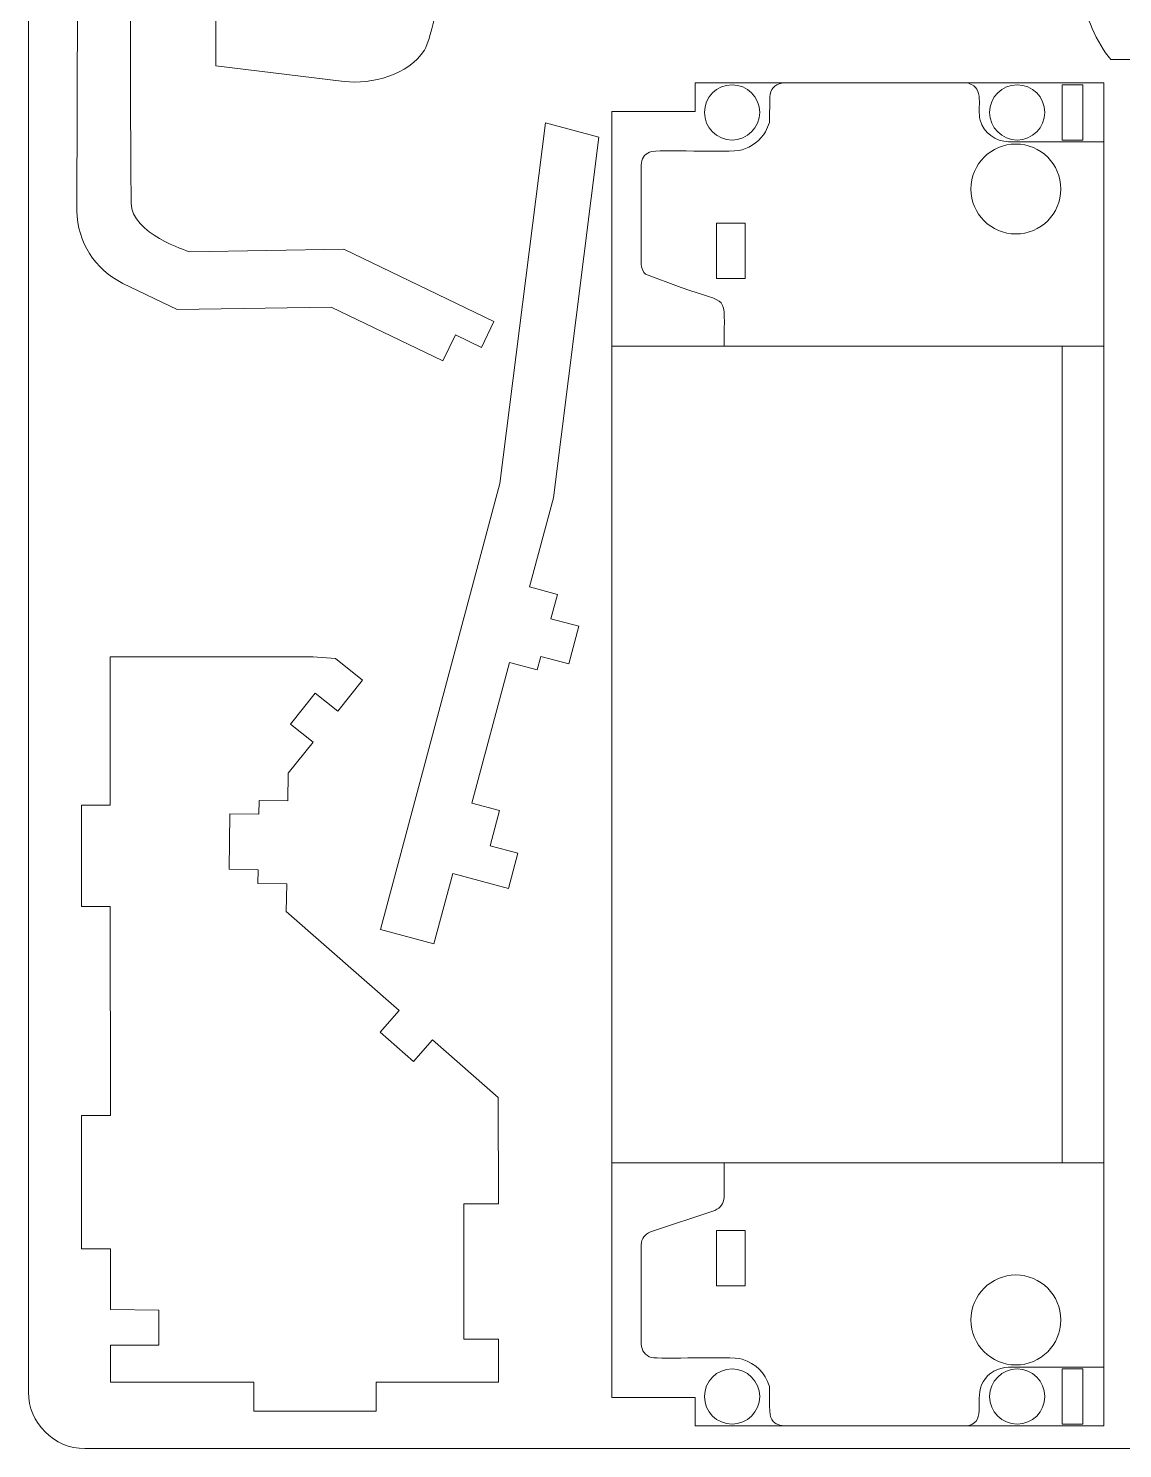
# Model space of a CAD drawing. Header units: centimetres. Extents: x -37.7 to 20.3, y -13.5 to 74.5.
# Drawn here: x -37.66 to -27.98, y -13.54 to -0.98 of the extents above; entities that cross this region are included whole.
import ezdxf

# ---------------------------------------------------------------- set-up
doc = ezdxf.new("R2010")
doc.units = ezdxf.units.CM
doc.header["$MEASUREMENT"] = 0
doc.layers.add('Camada 1', color=7, linetype='Continuous')

msp = doc.modelspace()

# ---------------------------------------------------------------- linework, layer by layer
at = {"layer": 'Camada 1', "color": 175, "lineweight": 20}
msp.add_open_spline([(-37.16006, 30.46292), (-37.43505, 30.46292), (-37.66006, 30.23792), (-37.66006, 29.96291), (-37.66006, 29.96291), (-37.66006, 29.96291), (-37.66006, -13.0371), (-37.66006, -13.0371), (-37.66006, -13.0371), (-37.66006, -13.3121), (-37.43505, -13.5371), (-37.16006, -13.5371), (-37.16006, -13.5371), (-37.16006, -13.5371), (-9.16005, -13.5371), (-9.16005, -13.5371), (-9.16005, -13.5371), (-8.88506, -13.5371), (-8.66006, -13.3121), (-8.66006, -13.0371), (-8.66006, -13.0371), (-8.66006, -13.0371), (-8.66006, 29.96291), (-8.66006, 29.96291), (-8.66006, 29.96291), (-8.66006, 30.23792), (-8.88506, 30.46292), (-9.16005, 30.46292)], degree=3, knots=[0, 0, 0, 0, 0.125, 0.125, 0.125, 0.125, 0.25, 0.25, 0.25, 0.25, 0.375, 0.375, 0.375, 0.375, 0.5, 0.5, 0.5, 0.5, 0.625, 0.625, 0.625, 0.625, 0.75, 0.75, 0.75, 0.75, 1, 1, 1, 1], dxfattribs=at)
at = {"layer": 'Camada 1', "lineweight": 9}
for points, knots in [([(-36.72055, 4.92664), (-36.65536, 5.25953), (-36.34038, 5.83643), (-36.17587, 6.17799), (-36.17587, 6.17799), (-36.17587, 6.17799), (-36.29066, 6.23329), (-36.29066, 6.23329), (-36.29066, 6.23329), (-36.29066, 6.23329), (-36.18007, 6.4629), (-36.18007, 6.4629), (-36.18007, 6.4629), (-36.18007, 6.4629), (-36.40969, 6.57349), (-36.40969, 6.57349), (-36.40969, 6.57349), (-36.40969, 6.57349), (-36.52028, 6.34388), (-36.52028, 6.34388), (-36.52028, 6.34388), (-36.52028, 6.34388), (-36.63509, 6.39917), (-36.63509, 6.39917), (-36.63509, 6.39917), (-36.83567, 5.98162), (-37.19855, 5.34684), (-37.20954, 4.91434), (-37.20954, 4.91434), (-37.20954, 4.91434), (-37.23138, -2.59402), (-37.23138, -2.59402), (-37.23138, -2.59402), (-37.22411, -2.87718), (-37.0764, -3.10867), (-36.82455, -3.23795), (-36.82455, -3.23795), (-36.82455, -3.23795), (-36.3458, -3.46854), (-36.3458, -3.46854), (-36.3458, -3.46854), (-36.3458, -3.46854), (-34.98309, -3.44595), (-34.98309, -3.44595), (-34.98309, -3.44595), (-34.98309, -3.44595), (-33.99465, -3.92203), (-33.99465, -3.92203), (-33.99465, -3.92203), (-33.99465, -3.92203), (-33.88406, -3.69241), (-33.88406, -3.69241), (-33.88406, -3.69241), (-33.88406, -3.69241), (-33.65444, -3.803), (-33.65444, -3.803), (-33.65444, -3.803), (-33.65444, -3.803), (-33.54385, -3.57339), (-33.54385, -3.57339), (-33.54385, -3.57339), (-33.54385, -3.57339), (-34.87074, -2.9343), (-34.87074, -2.9343), (-34.87074, -2.9343), (-34.87074, -2.9343), (-36.23344, -2.95688), (-36.23344, -2.95688), (-36.23344, -2.95688), (-36.25718, -2.95153), (-36.74836, -2.79495), (-36.75175, -2.52815), (-36.75175, -2.52815), (-36.76247, -1.68642), (-36.76629, 4.49718), (-36.72055, 4.92664)], [0, 0, 0, 0, 0.05, 0.05, 0.05, 0.05, 0.1, 0.1, 0.1, 0.1, 0.15, 0.15, 0.15, 0.15, 0.2, 0.2, 0.2, 0.2, 0.25, 0.25, 0.25, 0.25, 0.3, 0.3, 0.3, 0.3, 0.35, 0.35, 0.35, 0.35, 0.4, 0.4, 0.4, 0.4, 0.45, 0.45, 0.45, 0.45, 0.5, 0.5, 0.5, 0.5, 0.55, 0.55, 0.55, 0.55, 0.6, 0.6, 0.6, 0.6, 0.65, 0.65, 0.65, 0.65, 0.7, 0.7, 0.7, 0.7, 0.75, 0.75, 0.75, 0.75, 0.8, 0.8, 0.8, 0.8, 0.85, 0.85, 0.85, 0.85, 0.9, 0.9, 0.9, 0.9, 1, 1, 1, 1]), ([(-28.36685, -0.68434), (-28.30372, -0.87036), (-28.21841, -1.10814), (-28.08901, -1.25779), (-28.08901, -1.25779), (-28.08901, -1.25779), (-26.09418, -1.2587), (-26.09418, -1.2587), (-26.09418, -1.2587), (-26.09418, -1.2587), (-26.0765, 3.65714), (-26.0765, 3.65714), (-26.0765, 3.65714), (-26.0765, 3.65714), (-26.99491, 3.66048), (-26.99491, 3.66048), (-26.99491, 3.66048), (-26.99491, 3.66048), (-26.99583, 3.40743), (-26.99583, 3.40743), (-26.99583, 3.40743), (-26.99583, 3.40743), (-27.66085, 3.40988), (-27.66085, 3.40988), (-27.66085, 3.40988), (-27.66085, 3.40988), (-27.65991, 3.66293), (-27.65991, 3.66293), (-27.65991, 3.66293), (-27.65991, 3.66293), (-29.65493, 3.67025), (-29.65493, 3.67025), (-29.65493, 3.67025), (-29.65493, 3.67025), (-29.65585, 3.41721), (-29.65585, 3.41721), (-29.65585, 3.41721), (-29.65585, 3.41721), (-30.32086, 3.41965), (-30.32086, 3.41965), (-30.32086, 3.41965), (-30.32086, 3.41965), (-30.31993, 3.6727), (-30.31993, 3.6727), (-30.31993, 3.6727), (-30.31993, 3.6727), (-32.31495, 3.68004), (-32.31495, 3.68004), (-32.31495, 3.68004), (-32.31495, 3.68004), (-32.31588, 3.42699), (-32.31588, 3.42699), (-32.31588, 3.42699), (-32.31588, 3.42699), (-32.98088, 3.42943), (-32.98088, 3.42943), (-32.98088, 3.42943), (-32.98088, 3.42943), (-32.97996, 3.68248), (-32.97996, 3.68248), (-32.97996, 3.68248), (-32.97996, 3.68248), (-34.97498, 3.68982), (-34.97498, 3.68982), (-34.97498, 3.68982), (-34.97498, 3.68982), (-34.9759, 3.43677), (-34.9759, 3.43677), (-34.9759, 3.43677), (-34.9759, 3.43677), (-35.64089, 3.43921), (-35.64089, 3.43921), (-35.64089, 3.43921), (-35.64089, 3.43921), (-35.63998, 3.69226), (-35.63998, 3.69226), (-35.63998, 3.69226), (-35.63998, 3.69226), (-36.25437, 3.6947), (-36.25437, 3.6947), (-36.25437, 3.6947), (-36.25437, 3.6947), (-36.25437, 2.96591), (-36.25437, 2.96591), (-36.25437, 2.96591), (-36.25437, 2.96591), (-36.00132, 2.9648), (-36.00132, 2.9648), (-36.00132, 2.9648), (-36.00132, 2.9648), (-36.00132, 2.77844), (-36.00132, 2.77844), (-36.00132, 2.77844), (-36.00132, 2.77844), (-35.51546, 2.77844), (-35.51546, 2.77844), (-35.51546, 2.77844), (-35.51546, 2.77844), (-35.51546, 2.52539), (-35.51546, 2.52539), (-35.51546, 2.52539), (-35.51546, 2.52539), (-36.00132, 2.52539), (-36.00132, 2.52539), (-36.00132, 2.52539), (-36.00132, 2.52539), (-36.00132, 0.27626), (-36.00132, 0.27626), (-36.00132, 0.27626), (-36.00132, 0.27626), (-35.69766, 0.27626), (-35.69766, 0.27626), (-35.69766, 0.27626), (-35.69766, 0.27626), (-35.69766, 0.02335), (-35.69766, 0.02335), (-35.69766, 0.02335), (-35.69766, 0.02335), (-36.00132, 0.02335), (-36.00132, 0.02335), (-36.00132, 0.02335), (-36.00132, 0.02335), (-36.00132, -1.31407), (-36.00132, -1.31407), (-36.00132, -1.31407), (-36.00132, -1.31407), (-34.86889, -1.4528), (-34.86889, -1.4528), (-34.86889, -1.4528), (-34.61973, -1.47706), (-34.3028, -1.39653), (-34.15793, -1.17481), (-34.15793, -1.17481), (-34.02384, -0.96959), (-33.93692, 0.66006), (-32.60252, 0.82209), (-32.60252, 0.82209), (-32.60252, 0.82209), (-31.74867, 0.86667), (-31.74867, 0.86667), (-31.74867, 0.86667), (-31.19884, 0.88696), (-29.88159, 0.87787), (-29.38088, 0.71703), (-29.38088, 0.71703), (-28.72987, 0.50791), (-28.54282, -0.11572), (-28.36685, -0.68434)], [0, 0, 0, 0, 0.02631579, 0.02631579, 0.02631579, 0.02631579, 0.05263158, 0.05263158, 0.05263158, 0.05263158, 0.07894737, 0.07894737, 0.07894737, 0.07894737, 0.10526316, 0.10526316, 0.10526316, 0.10526316, 0.13157895, 0.13157895, 0.13157895, 0.13157895, 0.15789474, 0.15789474, 0.15789474, 0.15789474, 0.18421053, 0.18421053, 0.18421053, 0.18421053, 0.21052632, 0.21052632, 0.21052632, 0.21052632, 0.23684211, 0.23684211, 0.23684211, 0.23684211, 0.26315789, 0.26315789, 0.26315789, 0.26315789, 0.28947368, 0.28947368, 0.28947368, 0.28947368, 0.31578947, 0.31578947, 0.31578947, 0.31578947, 0.34210526, 0.34210526, 0.34210526, 0.34210526, 0.36842105, 0.36842105, 0.36842105, 0.36842105, 0.39473684, 0.39473684, 0.39473684, 0.39473684, 0.42105263, 0.42105263, 0.42105263, 0.42105263, 0.44736842, 0.44736842, 0.44736842, 0.44736842, 0.47368421, 0.47368421, 0.47368421, 0.47368421, 0.5, 0.5, 0.5, 0.5, 0.52631579, 0.52631579, 0.52631579, 0.52631579, 0.55263158, 0.55263158, 0.55263158, 0.55263158, 0.57894737, 0.57894737, 0.57894737, 0.57894737, 0.60526316, 0.60526316, 0.60526316, 0.60526316, 0.63157895, 0.63157895, 0.63157895, 0.63157895, 0.65789474, 0.65789474, 0.65789474, 0.65789474, 0.68421053, 0.68421053, 0.68421053, 0.68421053, 0.71052632, 0.71052632, 0.71052632, 0.71052632, 0.73684211, 0.73684211, 0.73684211, 0.73684211, 0.76315789, 0.76315789, 0.76315789, 0.76315789, 0.78947368, 0.78947368, 0.78947368, 0.78947368, 0.81578947, 0.81578947, 0.81578947, 0.81578947, 0.84210526, 0.84210526, 0.84210526, 0.84210526, 0.86842105, 0.86842105, 0.86842105, 0.86842105, 0.89473684, 0.89473684, 0.89473684, 0.89473684, 0.92105263, 0.92105263, 0.92105263, 0.92105263, 0.94736842, 0.94736842, 0.94736842, 0.94736842, 1, 1, 1, 1]), ([(-32.5, -13.08622), (-32.5, -13.08622), (-32.5, -1.71631), (-32.5, -1.71631), (-32.5, -1.71631), (-32.5, -1.71631), (-31.76567, -1.71631), (-31.76567, -1.71631), (-31.76567, -1.71631), (-31.76567, -1.71631), (-31.76567, -1.46541), (-31.76567, -1.46541), (-31.76567, -1.46541), (-31.76567, -1.46541), (-28.15161, -1.46541), (-28.15161, -1.46541), (-28.15161, -1.46541), (-28.15161, -1.46541), (-28.15165, -13.33699), (-28.15165, -13.33699), (-28.15165, -13.33699), (-28.15165, -13.33699), (-31.76567, -13.33712), (-31.76567, -13.33712), (-31.76567, -13.33712), (-31.76567, -13.33712), (-31.76567, -13.08622), (-31.76567, -13.08622), (-31.76567, -13.08622), (-31.76567, -13.08622), (-32.5, -13.08622), (-32.5, -13.08622)], [0, 0, 0, 0, 0.11111111, 0.11111111, 0.11111111, 0.11111111, 0.22222222, 0.22222222, 0.22222222, 0.22222222, 0.33333333, 0.33333333, 0.33333333, 0.33333333, 0.44444444, 0.44444444, 0.44444444, 0.44444444, 0.55555556, 0.55555556, 0.55555556, 0.55555556, 0.66666667, 0.66666667, 0.66666667, 0.66666667, 0.77777778, 0.77777778, 0.77777778, 0.77777778, 1, 1, 1, 1]), ([(-31.43777, -1.96952), (-31.57252, -1.96952), (-31.68177, -1.86027), (-31.68177, -1.72552), (-31.68177, -1.72552), (-31.68177, -1.59077), (-31.57252, -1.48152), (-31.43777, -1.48152), (-31.43777, -1.48152), (-31.30302, -1.48152), (-31.19377, -1.59077), (-31.19377, -1.72552), (-31.19377, -1.72552), (-31.19377, -1.86027), (-31.30302, -1.96952), (-31.43777, -1.96952)], [0, 0, 0, 0, 0.2, 0.2, 0.2, 0.2, 0.4, 0.4, 0.4, 0.4, 0.6, 0.6, 0.6, 0.6, 1, 1, 1, 1]), ([(-28.91668, -1.96952), (-29.05143, -1.96952), (-29.16068, -1.86027), (-29.16068, -1.72552), (-29.16068, -1.72552), (-29.16068, -1.59077), (-29.05143, -1.48152), (-28.91668, -1.48152), (-28.91668, -1.48152), (-28.78193, -1.48152), (-28.67268, -1.59077), (-28.67268, -1.72552), (-28.67268, -1.72552), (-28.67268, -1.86027), (-28.78193, -1.96952), (-28.91668, -1.96952)], [0, 0, 0, 0, 0.2, 0.2, 0.2, 0.2, 0.4, 0.4, 0.4, 0.4, 0.6, 0.6, 0.6, 0.6, 1, 1, 1, 1]), ([(-32.6154, -1.94405), (-32.6154, -1.94405), (-33.01748, -5.13379), (-33.01748, -5.13379), (-33.01748, -5.13379), (-33.01748, -5.13379), (-33.22808, -5.91974), (-33.22808, -5.91974), (-33.22808, -5.91974), (-33.22808, -5.91974), (-32.98179, -5.98573), (-32.98179, -5.98573), (-32.98179, -5.98573), (-32.98179, -5.98573), (-33.03958, -6.20138), (-33.03958, -6.20138), (-33.03958, -6.20138), (-33.03958, -6.20138), (-32.79328, -6.26737), (-32.79328, -6.26737), (-32.79328, -6.26737), (-32.79328, -6.26737), (-32.88274, -6.60123), (-32.88274, -6.60123), (-32.88274, -6.60123), (-32.88274, -6.60123), (-33.12903, -6.53524), (-33.12903, -6.53524), (-33.12903, -6.53524), (-33.12903, -6.53524), (-33.16071, -6.65345), (-33.16071, -6.65345), (-33.16071, -6.65345), (-33.16071, -6.65345), (-33.40699, -6.58746), (-33.40699, -6.58746), (-33.40699, -6.58746), (-33.40699, -6.58746), (-33.74036, -7.8316), (-33.74036, -7.8316), (-33.74036, -7.8316), (-33.74036, -7.8316), (-33.49407, -7.89759), (-33.49407, -7.89759), (-33.49407, -7.89759), (-33.49407, -7.89759), (-33.57742, -8.20863), (-33.57742, -8.20863), (-33.57742, -8.20863), (-33.57742, -8.20863), (-33.33112, -8.27463), (-33.33112, -8.27463), (-33.33112, -8.27463), (-33.33112, -8.27463), (-33.41447, -8.58567), (-33.41447, -8.58567), (-33.41447, -8.58567), (-33.41447, -8.58567), (-33.90705, -8.45368), (-33.90705, -8.45368), (-33.90705, -8.45368), (-33.90705, -8.45368), (-34.07373, -9.07575), (-34.07373, -9.07575), (-34.07373, -9.07575), (-34.07373, -9.07575), (-34.5466, -8.94904), (-34.5466, -8.94904), (-34.5466, -8.94904), (-34.5466, -8.94904), (-33.49036, -5.00709), (-33.49036, -5.00709), (-33.49036, -5.00709), (-33.49036, -5.00709), (-33.08827, -1.81734), (-33.08827, -1.81734), (-33.08827, -1.81734), (-33.08827, -1.81734), (-32.6154, -1.94405), (-32.6154, -1.94405)], [0, 0, 0, 0, 0.04761905, 0.04761905, 0.04761905, 0.04761905, 0.0952381, 0.0952381, 0.0952381, 0.0952381, 0.14285714, 0.14285714, 0.14285714, 0.14285714, 0.19047619, 0.19047619, 0.19047619, 0.19047619, 0.23809524, 0.23809524, 0.23809524, 0.23809524, 0.28571429, 0.28571429, 0.28571429, 0.28571429, 0.33333333, 0.33333333, 0.33333333, 0.33333333, 0.38095238, 0.38095238, 0.38095238, 0.38095238, 0.42857143, 0.42857143, 0.42857143, 0.42857143, 0.47619048, 0.47619048, 0.47619048, 0.47619048, 0.52380952, 0.52380952, 0.52380952, 0.52380952, 0.57142857, 0.57142857, 0.57142857, 0.57142857, 0.61904762, 0.61904762, 0.61904762, 0.61904762, 0.66666667, 0.66666667, 0.66666667, 0.66666667, 0.71428571, 0.71428571, 0.71428571, 0.71428571, 0.76190476, 0.76190476, 0.76190476, 0.76190476, 0.80952381, 0.80952381, 0.80952381, 0.80952381, 0.85714286, 0.85714286, 0.85714286, 0.85714286, 0.9047619, 0.9047619, 0.9047619, 0.9047619, 1, 1, 1, 1]), ([(-28.92818, -2.80005), (-29.14771, -2.80005), (-29.32569, -2.62207), (-29.32569, -2.40254), (-29.32569, -2.40254), (-29.32569, -2.18301), (-29.14771, -2.00503), (-28.92818, -2.00503), (-28.92818, -2.00503), (-28.70865, -2.00503), (-28.53067, -2.18301), (-28.53067, -2.40254), (-28.53067, -2.40254), (-28.53067, -2.62207), (-28.70865, -2.80005), (-28.92818, -2.80005)], [0, 0, 0, 0, 0.2, 0.2, 0.2, 0.2, 0.4, 0.4, 0.4, 0.4, 0.6, 0.6, 0.6, 0.6, 1, 1, 1, 1]), ([(-31.57678, -3.19357), (-31.57678, -3.19357), (-31.32177, -3.19357), (-31.32177, -3.19357), (-31.32177, -3.19357), (-31.32177, -3.19357), (-31.32177, -2.70355), (-31.32177, -2.70355), (-31.32177, -2.70355), (-31.32177, -2.70355), (-31.57678, -2.70355), (-31.57678, -2.70355), (-31.57678, -2.70355), (-31.57678, -2.70355), (-31.57678, -3.19357), (-31.57678, -3.19357)], [0, 0, 0, 0, 0.2, 0.2, 0.2, 0.2, 0.4, 0.4, 0.4, 0.4, 0.6, 0.6, 0.6, 0.6, 1, 1, 1, 1]), ([(-35.14103, -6.53693), (-35.14103, -6.53693), (-36.93648, -6.53768), (-36.93648, -6.53768), (-36.93648, -6.53768), (-36.93648, -6.53768), (-36.9361, -7.85034), (-36.9361, -7.85034), (-36.9361, -7.85034), (-36.9361, -7.85034), (-37.19108, -7.85041), (-37.19108, -7.85041), (-37.19108, -7.85041), (-37.19108, -7.85041), (-37.19082, -8.74457), (-37.19082, -8.74457), (-37.19082, -8.74457), (-37.19082, -8.74457), (-36.93584, -8.7445), (-36.93584, -8.7445), (-36.93584, -8.7445), (-36.93584, -8.7445), (-36.93531, -10.59197), (-36.93531, -10.59197), (-36.93531, -10.59197), (-36.93531, -10.59197), (-37.19029, -10.59222), (-37.19029, -10.59222), (-37.19029, -10.59222), (-37.19029, -10.59222), (-37.18969, -11.77161), (-37.18969, -11.77161), (-37.18969, -11.77161), (-37.18969, -11.77161), (-36.93472, -11.77148), (-36.93472, -11.77148), (-36.93472, -11.77148), (-36.93472, -11.77148), (-36.93444, -12.30849), (-36.93444, -12.30849), (-36.93444, -12.30849), (-36.93444, -12.30849), (-36.5057, -12.31437), (-36.5057, -12.31437), (-36.5057, -12.31437), (-36.5057, -12.31437), (-36.50554, -12.62393), (-36.50554, -12.62393), (-36.50554, -12.62393), (-36.50554, -12.62393), (-36.93429, -12.62415), (-36.93429, -12.62415), (-36.93429, -12.62415), (-36.93429, -12.62415), (-36.93413, -12.95088), (-36.93413, -12.95088), (-36.93413, -12.95088), (-36.93413, -12.95088), (-35.66802, -12.95072), (-35.66802, -12.95072), (-35.66802, -12.95072), (-35.66802, -12.95072), (-35.66783, -13.2057), (-35.66783, -13.2057), (-35.66783, -13.2057), (-35.66783, -13.2057), (-34.58571, -13.20485), (-34.58571, -13.20485), (-34.58571, -13.20485), (-34.58571, -13.20485), (-34.58591, -12.94989), (-34.58591, -12.94989), (-34.58591, -12.94989), (-34.58591, -12.94989), (-33.50379, -12.94917), (-33.50379, -12.94917), (-33.50379, -12.94917), (-33.50379, -12.94917), (-33.50392, -12.57017), (-33.50392, -12.57017), (-33.50392, -12.57017), (-33.50392, -12.57017), (-33.80989, -12.57033), (-33.80989, -12.57033), (-33.80989, -12.57033), (-33.80989, -12.57033), (-33.81051, -11.37431), (-33.81051, -11.37431), (-33.81051, -11.37431), (-33.81051, -11.37431), (-33.50454, -11.37416), (-33.50454, -11.37416), (-33.50454, -11.37416), (-33.50454, -11.37416), (-33.50506, -10.43368), (-33.50506, -10.43368), (-33.50506, -10.43368), (-33.50506, -10.43368), (-34.08601, -9.9242), (-34.08601, -9.9242), (-34.08601, -9.9242), (-34.08601, -9.9242), (-34.25412, -10.11591), (-34.25412, -10.11591), (-34.25412, -10.11591), (-34.25412, -10.11591), (-34.55049, -9.85602), (-34.55049, -9.85602), (-34.55049, -9.85602), (-34.55049, -9.85602), (-34.38238, -9.66431), (-34.38238, -9.66431), (-34.38238, -9.66431), (-34.38238, -9.66431), (-35.37945, -8.79053), (-35.37945, -8.79053), (-35.37945, -8.79053), (-35.37945, -8.79053), (-35.37601, -8.54584), (-35.37601, -8.54584), (-35.37601, -8.54584), (-35.37601, -8.54584), (-35.63054, -8.54236), (-35.63054, -8.54236), (-35.63054, -8.54236), (-35.63054, -8.54236), (-35.62859, -8.42004), (-35.62859, -8.42004), (-35.62859, -8.42004), (-35.62859, -8.42004), (-35.88433, -8.41644), (-35.88433, -8.41644), (-35.88433, -8.41644), (-35.88433, -8.41644), (-35.87751, -7.92685), (-35.87751, -7.92685), (-35.87751, -7.92685), (-35.87751, -7.92685), (-35.62176, -7.93031), (-35.62176, -7.93031), (-35.62176, -7.93031), (-35.62176, -7.93031), (-35.6203, -7.80789), (-35.6203, -7.80789), (-35.6203, -7.80789), (-35.6203, -7.80789), (-35.36535, -7.81151), (-35.36535, -7.81151), (-35.36535, -7.81151), (-35.36535, -7.81151), (-35.36238, -7.56659), (-35.36238, -7.56659), (-35.36238, -7.56659), (-35.36238, -7.56659), (-35.14294, -7.29253), (-35.14294, -7.29253), (-35.14294, -7.29253), (-35.14294, -7.29253), (-35.34256, -7.13316), (-35.34256, -7.13316), (-35.34256, -7.13316), (-35.34256, -7.13316), (-35.12351, -6.85878), (-35.12351, -6.85878), (-35.12351, -6.85878), (-35.12351, -6.85878), (-34.9239, -7.01815), (-34.9239, -7.01815), (-34.9239, -7.01815), (-34.9239, -7.01815), (-34.70485, -6.74376), (-34.70485, -6.74376), (-34.70485, -6.74376), (-34.70485, -6.74376), (-34.94395, -6.55288), (-34.94395, -6.55288), (-34.94395, -6.55288), (-34.94395, -6.55288), (-35.14103, -6.53693), (-35.14103, -6.53693)], [0, 0, 0, 0, 0.02173913, 0.02173913, 0.02173913, 0.02173913, 0.04347826, 0.04347826, 0.04347826, 0.04347826, 0.06521739, 0.06521739, 0.06521739, 0.06521739, 0.08695652, 0.08695652, 0.08695652, 0.08695652, 0.10869565, 0.10869565, 0.10869565, 0.10869565, 0.13043478, 0.13043478, 0.13043478, 0.13043478, 0.15217391, 0.15217391, 0.15217391, 0.15217391, 0.17391304, 0.17391304, 0.17391304, 0.17391304, 0.19565217, 0.19565217, 0.19565217, 0.19565217, 0.2173913, 0.2173913, 0.2173913, 0.2173913, 0.23913043, 0.23913043, 0.23913043, 0.23913043, 0.26086957, 0.26086957, 0.26086957, 0.26086957, 0.2826087, 0.2826087, 0.2826087, 0.2826087, 0.30434783, 0.30434783, 0.30434783, 0.30434783, 0.32608696, 0.32608696, 0.32608696, 0.32608696, 0.34782609, 0.34782609, 0.34782609, 0.34782609, 0.36956522, 0.36956522, 0.36956522, 0.36956522, 0.39130435, 0.39130435, 0.39130435, 0.39130435, 0.41304348, 0.41304348, 0.41304348, 0.41304348, 0.43478261, 0.43478261, 0.43478261, 0.43478261, 0.45652174, 0.45652174, 0.45652174, 0.45652174, 0.47826087, 0.47826087, 0.47826087, 0.47826087, 0.5, 0.5, 0.5, 0.5, 0.52173913, 0.52173913, 0.52173913, 0.52173913, 0.54347826, 0.54347826, 0.54347826, 0.54347826, 0.56521739, 0.56521739, 0.56521739, 0.56521739, 0.58695652, 0.58695652, 0.58695652, 0.58695652, 0.60869565, 0.60869565, 0.60869565, 0.60869565, 0.63043478, 0.63043478, 0.63043478, 0.63043478, 0.65217391, 0.65217391, 0.65217391, 0.65217391, 0.67391304, 0.67391304, 0.67391304, 0.67391304, 0.69565217, 0.69565217, 0.69565217, 0.69565217, 0.7173913, 0.7173913, 0.7173913, 0.7173913, 0.73913043, 0.73913043, 0.73913043, 0.73913043, 0.76086957, 0.76086957, 0.76086957, 0.76086957, 0.7826087, 0.7826087, 0.7826087, 0.7826087, 0.80434783, 0.80434783, 0.80434783, 0.80434783, 0.82608696, 0.82608696, 0.82608696, 0.82608696, 0.84782609, 0.84782609, 0.84782609, 0.84782609, 0.86956522, 0.86956522, 0.86956522, 0.86956522, 0.89130435, 0.89130435, 0.89130435, 0.89130435, 0.91304348, 0.91304348, 0.91304348, 0.91304348, 0.93478261, 0.93478261, 0.93478261, 0.93478261, 0.95652174, 0.95652174, 0.95652174, 0.95652174, 1, 1, 1, 1]), ([(-31.57678, -12.09894), (-31.57678, -12.09894), (-31.32177, -12.09894), (-31.32177, -12.09894), (-31.32177, -12.09894), (-31.32177, -12.09894), (-31.32177, -11.60892), (-31.32177, -11.60892), (-31.32177, -11.60892), (-31.32177, -11.60892), (-31.57678, -11.60892), (-31.57678, -11.60892), (-31.57678, -11.60892), (-31.57678, -11.60892), (-31.57678, -12.09894), (-31.57678, -12.09894)], [0, 0, 0, 0, 0.2, 0.2, 0.2, 0.2, 0.4, 0.4, 0.4, 0.4, 0.6, 0.6, 0.6, 0.6, 1, 1, 1, 1]), ([(-28.92818, -12.00245), (-29.14771, -12.00245), (-29.32569, -12.18043), (-29.32569, -12.39996), (-29.32569, -12.39996), (-29.32569, -12.61949), (-29.14771, -12.79747), (-28.92818, -12.79747), (-28.92818, -12.79747), (-28.70865, -12.79747), (-28.53067, -12.61949), (-28.53067, -12.39996), (-28.53067, -12.39996), (-28.53067, -12.18043), (-28.70865, -12.00245), (-28.92818, -12.00245)], [0, 0, 0, 0, 0.2, 0.2, 0.2, 0.2, 0.4, 0.4, 0.4, 0.4, 0.6, 0.6, 0.6, 0.6, 1, 1, 1, 1]), ([(-31.43777, -12.83298), (-31.57252, -12.83298), (-31.68177, -12.94223), (-31.68177, -13.07698), (-31.68177, -13.07698), (-31.68177, -13.21173), (-31.57252, -13.32098), (-31.43777, -13.32098), (-31.43777, -13.32098), (-31.30302, -13.32098), (-31.19377, -13.21173), (-31.19377, -13.07698), (-31.19377, -13.07698), (-31.19377, -12.94223), (-31.30302, -12.83298), (-31.43777, -12.83298)], [0, 0, 0, 0, 0.2, 0.2, 0.2, 0.2, 0.4, 0.4, 0.4, 0.4, 0.6, 0.6, 0.6, 0.6, 1, 1, 1, 1]), ([(-28.91668, -12.83298), (-29.05143, -12.83298), (-29.16068, -12.94223), (-29.16068, -13.07698), (-29.16068, -13.07698), (-29.16068, -13.21173), (-29.05143, -13.32098), (-28.91668, -13.32098), (-28.91668, -13.32098), (-28.78193, -13.32098), (-28.67268, -13.21173), (-28.67268, -13.07698), (-28.67268, -13.07698), (-28.67268, -12.94223), (-28.78193, -12.83298), (-28.91668, -12.83298)], [0, 0, 0, 0, 0.2, 0.2, 0.2, 0.2, 0.4, 0.4, 0.4, 0.4, 0.6, 0.6, 0.6, 0.6, 1, 1, 1, 1])]:
    msp.add_open_spline(points, degree=3, knots=knots, dxfattribs=at)
at = {"layer": 'Camada 1', "color": 140, "lineweight": 9}
for points, knots in [([(-30.9978, -1.46646), (-31.06371, -1.47956), (-31.09931, -1.52067), (-31.10422, -1.5878), (-31.10422, -1.5878), (-31.10422, -1.5878), (-31.10755, -1.81396), (-31.10755, -1.81396), (-31.10755, -1.81396), (-31.10755, -1.81396), (-31.1417, -1.89641), (-31.1417, -1.89641), (-31.1417, -1.89641), (-31.18265, -1.96734), (-31.27016, -2.03448), (-31.34927, -2.05568), (-31.34927, -2.05568), (-31.46856, -2.08765), (-32.09555, -2.04712), (-32.16687, -2.07664), (-32.16687, -2.07664), (-32.21508, -2.0966), (-32.23907, -2.13846), (-32.24242, -2.18972), (-32.24242, -2.18972), (-32.24242, -2.18972), (-32.24242, -3.06616), (-32.24242, -3.06616), (-32.24242, -3.06616), (-32.23965, -3.09268), (-32.228, -3.14023), (-32.20239, -3.1567), (-32.20239, -3.1567), (-32.20239, -3.1567), (-31.88806, -3.2725), (-31.88806, -3.2725), (-31.88806, -3.2725), (-31.45419, -3.42851), (-31.50809, -3.31073), (-31.50809, -3.7908)], [0, 0, 0, 0, 0.09090909, 0.09090909, 0.09090909, 0.09090909, 0.18181818, 0.18181818, 0.18181818, 0.18181818, 0.27272727, 0.27272727, 0.27272727, 0.27272727, 0.36363636, 0.36363636, 0.36363636, 0.36363636, 0.45454545, 0.45454545, 0.45454545, 0.45454545, 0.54545455, 0.54545455, 0.54545455, 0.54545455, 0.63636364, 0.63636364, 0.63636364, 0.63636364, 0.72727273, 0.72727273, 0.72727273, 0.72727273, 0.81818182, 0.81818182, 0.81818182, 0.81818182, 1, 1, 1, 1]), ([(-28.15161, -1.98557), (-28.15161, -1.98557), (-28.99303, -1.98557), (-28.99303, -1.98557), (-28.99303, -1.98557), (-29.1091, -1.98177), (-29.21339, -1.90796), (-29.24424, -1.7928), (-29.24424, -1.7928), (-29.27342, -1.68385), (-29.20295, -1.50733), (-29.34382, -1.46958)], [0, 0, 0, 0, 0.25, 0.25, 0.25, 0.25, 0.5, 0.5, 0.5, 0.5, 1, 1, 1, 1]), ([(-28.33566, -1.96952), (-28.33566, -1.96952), (-28.51867, -1.96952), (-28.51867, -1.96952), (-28.51867, -1.96952), (-28.51867, -1.96952), (-28.51867, -1.48151), (-28.51867, -1.48151), (-28.51867, -1.48151), (-28.51867, -1.48151), (-28.33566, -1.48151), (-28.33566, -1.48151), (-28.33566, -1.48151), (-28.33566, -1.48151), (-28.33566, -1.96952), (-28.33566, -1.96952)], [0, 0, 0, 0, 0.2, 0.2, 0.2, 0.2, 0.4, 0.4, 0.4, 0.4, 0.6, 0.6, 0.6, 0.6, 1, 1, 1, 1]), ([(-32.50005, -3.79082), (-32.50005, -3.79082), (-28.51877, -3.7908), (-28.51877, -3.7908), (-28.51877, -3.7908), (-28.51877, -3.7908), (-28.51877, -11.01189), (-28.51877, -11.01189), (-28.51877, -11.01189), (-28.51877, -11.01189), (-32.50005, -11.01173), (-32.50005, -11.01173)], [0, 0, 0, 0, 0.25, 0.25, 0.25, 0.25, 0.5, 0.5, 0.5, 0.5, 1, 1, 1, 1]), ([(-30.98182, -13.33712), (-31.0287, -13.32779), (-31.07054, -13.32036), (-31.0949, -13.26157), (-31.0949, -13.26157), (-31.11495, -13.21316), (-31.10121, -13.01923), (-31.10755, -12.98857), (-31.10755, -12.98857), (-31.14648, -12.86196), (-31.22646, -12.78854), (-31.34927, -12.74684), (-31.34927, -12.74684), (-31.45761, -12.71781), (-32.07447, -12.74903), (-32.15171, -12.73103), (-32.15171, -12.73103), (-32.20329, -12.71901), (-32.23875, -12.66898), (-32.24242, -12.61281), (-32.24242, -12.61281), (-32.24242, -12.61281), (-32.24242, -11.73637), (-32.24242, -11.73637), (-32.24242, -11.73637), (-32.23612, -11.67607), (-32.21395, -11.6453), (-32.15874, -11.62026), (-32.15874, -11.62026), (-32.15874, -11.62026), (-31.59178, -11.43127), (-31.59178, -11.43127), (-31.59178, -11.43127), (-31.53658, -11.40623), (-31.51439, -11.37545), (-31.50809, -11.31516), (-31.50809, -11.31516), (-31.50809, -11.31516), (-31.50809, -11.01173), (-31.50809, -11.01173)], [0, 0, 0, 0, 0.09090909, 0.09090909, 0.09090909, 0.09090909, 0.18181818, 0.18181818, 0.18181818, 0.18181818, 0.27272727, 0.27272727, 0.27272727, 0.27272727, 0.36363636, 0.36363636, 0.36363636, 0.36363636, 0.45454545, 0.45454545, 0.45454545, 0.45454545, 0.54545455, 0.54545455, 0.54545455, 0.54545455, 0.63636364, 0.63636364, 0.63636364, 0.63636364, 0.72727273, 0.72727273, 0.72727273, 0.72727273, 0.81818182, 0.81818182, 0.81818182, 0.81818182, 1, 1, 1, 1]), ([(-29.34382, -13.33294), (-29.18501, -13.29038), (-29.30078, -13.08994), (-29.21826, -12.947), (-29.21826, -12.947), (-29.16978, -12.86301), (-29.08565, -12.82304), (-28.99303, -12.81696), (-28.99303, -12.81696), (-28.99303, -12.81696), (-28.15161, -12.81696), (-28.15161, -12.81696)], [0, 0, 0, 0, 0.25, 0.25, 0.25, 0.25, 0.5, 0.5, 0.5, 0.5, 1, 1, 1, 1]), ([(-28.33566, -13.32099), (-28.33566, -13.32099), (-28.33566, -12.83297), (-28.33566, -12.83297), (-28.33566, -12.83297), (-28.33566, -12.83297), (-28.51867, -12.83297), (-28.51867, -12.83297), (-28.51867, -12.83297), (-28.51867, -12.83297), (-28.51867, -13.32099), (-28.51867, -13.32099), (-28.51867, -13.32099), (-28.51867, -13.32099), (-28.33566, -13.32099), (-28.33566, -13.32099)], [0, 0, 0, 0, 0.2, 0.2, 0.2, 0.2, 0.4, 0.4, 0.4, 0.4, 0.6, 0.6, 0.6, 0.6, 1, 1, 1, 1])]:
    msp.add_open_spline(points, degree=3, knots=knots, dxfattribs=at)
for points in [[(-28.51877, -3.7908), (-28.51877, -3.7908), (-28.15161, -3.7908), (-28.15161, -3.7908)], [(-28.15161, -11.01173), (-28.15161, -11.01173), (-28.51877, -11.01173), (-28.51877, -11.01173)]]:
    msp.add_open_spline(points, degree=3, dxfattribs=at)

doc.saveas('drawing.dxf')
